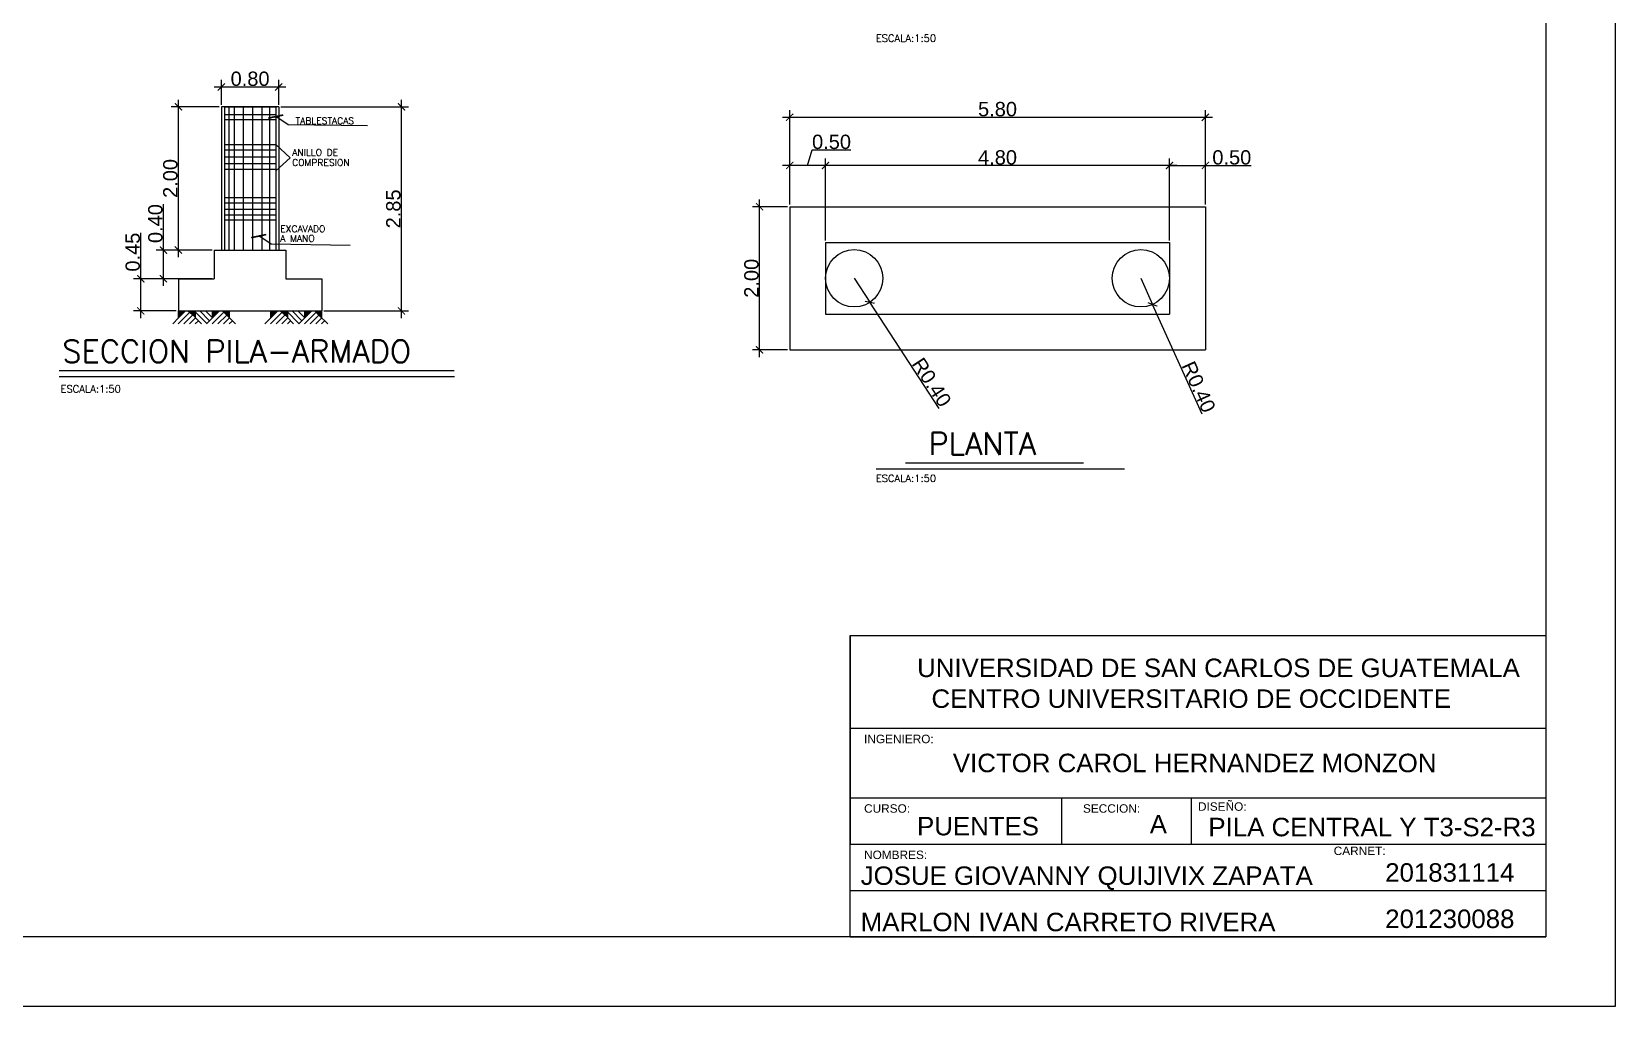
# Model space of a CAD drawing. Header units: millimetres. Extents: x 2276.9 to 2315.3, y 1419.6 to 1446.7.
# Drawn here: x 2293.21 to 2315.31, y 1419.57 to 1433.18 of the extents above; entities that cross this region are included whole.
import ezdxf

# ---------------------------------------------------------------- set-up
doc = ezdxf.new("R2010")
doc.units = ezdxf.units.MM
doc.styles.add('LET1', font='romans.shx', dxfattribs={"height": 0.2})
doc.styles.add('R-80', font='romans.shx', dxfattribs={"height": 0.2})
doc.styles.get("Standard").update_dxf_attribs({"font": 'arial.ttf'})
doc.dimstyles.new('ISO-25', dxfattribs={"dimtxt": 0.2, "dimasz": 0.1, "dimexe": 0.1, "dimexo": 0.03, "dimgap": 0.01, "dimtad": 1, "dimzin": 1, "dimdsep": 46, "dimtxsty": 'Standard', "dimblk": 'ARCHTICK', "dimcen": 2.5, "dimdle": 0.1, "dimaunit": 1, "dimazin": 0, "dimtfac": 1, "dimtmove": 0, "dimatfit": 3, "dimldrblk": 'ARCHTICK', "dimfxl": 1, "dimarcsym": 0})

# ---------------------------------------------------------------- blocks, each defined once
blk = doc.blocks.new('_ArchTick')
at = {"color": 0, "linetype": 'ByBlock', "const_width": 0.15}
blk.add_lwpolyline([(-0.5, -0.5), (0.5, 0.5)], dxfattribs=at)
blk = doc.blocks.new('*D14')
at = {"color": 0, "lineweight": -2, "transparency": 16777216}
for p, q in [((2295.757, 1432.412), (2296.757, 1432.412)), ((2295.857, 1432.164), (2295.857, 1432.512)), ((2296.657, 1432.164), (2296.657, 1432.512))]:
    blk.add_line(p, q, dxfattribs=at)
at = {"layer": 'Defpoints', "color": 0, "transparency": 16777216}
for p in [(2296.657, 1432.412), (2295.857, 1432.134), (2296.657, 1432.134)]:
    blk.add_point(p, dxfattribs=at)
at = {"color": 0, "lineweight": -2, "transparency": 16777216, "xscale": 0.1, "yscale": 0.1, "zscale": 0.1, "rotation": 180}
blk.add_blockref('_ArchTick', (2295.857, 1432.412), dxfattribs=at)
at = {"color": 0, "lineweight": -2, "transparency": 16777216, "xscale": 0.1, "yscale": 0.1, "zscale": 0.1}
blk.add_blockref('_ArchTick', (2296.657, 1432.412), dxfattribs=at)
at = {"color": 0, "transparency": 16777216, "insert": (2296.257, 1432.525), "char_height": 0.2, "attachment_point": 5}
blk.add_mtext('0.80', dxfattribs=at)
blk = doc.blocks.new('*D15')
at = {"color": 0, "lineweight": -2, "transparency": 16777216}
for p, q in [((2296.687, 1432.134), (2298.469, 1432.134)), ((2298.369, 1429.184), (2298.369, 1432.234)), ((2297.287, 1429.284), (2298.469, 1429.284))]:
    blk.add_line(p, q, dxfattribs=at)
at = {"layer": 'Defpoints', "color": 0, "transparency": 16777216}
for p in [(2296.657, 1432.134), (2298.369, 1432.134), (2297.257, 1429.284)]:
    blk.add_point(p, dxfattribs=at)
at = {"color": 0, "lineweight": -2, "transparency": 16777216, "xscale": 0.1, "yscale": 0.1, "zscale": 0.1}
for p, rotation in [((2298.369, 1432.134), 90), ((2298.369, 1429.284), 270)]:
    blk.add_blockref('_ArchTick', p, dxfattribs=dict(at, rotation=rotation))
at = {"color": 0, "transparency": 16777216, "insert": (2298.257, 1430.709), "char_height": 0.2, "attachment_point": 5, "rotation": 90}
blk.add_mtext('2.85', dxfattribs=at)
blk = doc.blocks.new('*D16')
at = {"color": 0, "lineweight": -2, "transparency": 16777216}
for p, q in [((2294.732, 1429.734), (2294.732, 1430.375)), ((2295.227, 1429.734), (2294.632, 1429.734)), ((2294.732, 1429.184), (2294.732, 1429.734)), ((2295.227, 1429.284), (2294.632, 1429.284))]:
    blk.add_line(p, q, dxfattribs=at)
at = {"layer": 'Defpoints', "color": 0, "transparency": 16777216}
for p in [(2294.732, 1429.734), (2295.257, 1429.734), (2295.257, 1429.284)]:
    blk.add_point(p, dxfattribs=at)
at = {"color": 0, "lineweight": -2, "transparency": 16777216, "xscale": 0.1, "yscale": 0.1, "zscale": 0.1}
for p, rotation in [((2294.732, 1429.734), 90), ((2294.732, 1429.284), 270)]:
    blk.add_blockref('_ArchTick', p, dxfattribs=dict(at, rotation=rotation))
at = {"color": 0, "transparency": 16777216, "insert": (2294.62, 1430.105), "char_height": 0.2, "attachment_point": 5, "rotation": 90}
blk.add_mtext('0.45', dxfattribs=at)
blk = doc.blocks.new('*D17')
at = {"color": 0, "lineweight": -2, "transparency": 16777216}
for p, q in [((2295.048, 1430.134), (2295.048, 1430.773)), ((2295.727, 1430.134), (2294.948, 1430.134)), ((2295.048, 1429.634), (2295.048, 1430.134)), ((2295.727, 1429.734), (2294.948, 1429.734))]:
    blk.add_line(p, q, dxfattribs=at)
at = {"layer": 'Defpoints', "color": 0, "transparency": 16777216}
for p in [(2295.048, 1430.134), (2295.757, 1430.134), (2295.757, 1429.734)]:
    blk.add_point(p, dxfattribs=at)
at = {"color": 0, "lineweight": -2, "transparency": 16777216, "xscale": 0.1, "yscale": 0.1, "zscale": 0.1}
for p, rotation in [((2295.048, 1430.134), 90), ((2295.048, 1429.734), 270)]:
    blk.add_blockref('_ArchTick', p, dxfattribs=dict(at, rotation=rotation))
at = {"color": 0, "transparency": 16777216, "insert": (2294.936, 1430.504), "char_height": 0.2, "attachment_point": 5, "rotation": 90}
blk.add_mtext('0.40', dxfattribs=at)
blk = doc.blocks.new('*D18')
at = {"color": 0, "lineweight": -2, "transparency": 16777216}
for p, q in [((2295.827, 1432.134), (2295.157, 1432.134)), ((2295.257, 1430.034), (2295.257, 1432.234)), ((2295.727, 1430.134), (2295.157, 1430.134))]:
    blk.add_line(p, q, dxfattribs=at)
at = {"layer": 'Defpoints', "color": 0, "transparency": 16777216}
for p in [(2295.257, 1432.134), (2295.857, 1432.134), (2295.757, 1430.134)]:
    blk.add_point(p, dxfattribs=at)
at = {"color": 0, "lineweight": -2, "transparency": 16777216, "xscale": 0.1, "yscale": 0.1, "zscale": 0.1}
for p, rotation in [((2295.257, 1432.134), 90), ((2295.257, 1430.134), 270)]:
    blk.add_blockref('_ArchTick', p, dxfattribs=dict(at, rotation=rotation))
at = {"color": 0, "transparency": 16777216, "insert": (2295.145, 1431.134), "char_height": 0.2, "attachment_point": 5, "rotation": 90}
blk.add_mtext('2.00', dxfattribs=at)
blk = doc.blocks.new('*D28')
at = {"color": 0, "lineweight": -2, "transparency": 16777216}
for p, q in [((2309.086, 1430.27), (2309.086, 1431.415)), ((2309.086, 1431.315), (2309.686, 1431.315)), ((2309.586, 1430.77), (2309.586, 1431.415)), ((2309.586, 1431.315), (2310.224, 1431.315))]:
    blk.add_line(p, q, dxfattribs=at)
at = {"layer": 'Defpoints', "color": 0, "transparency": 16777216}
for p in [(2309.086, 1431.315), (2309.586, 1430.74), (2309.086, 1430.24)]:
    blk.add_point(p, dxfattribs=at)
at = {"color": 0, "lineweight": -2, "transparency": 16777216, "xscale": 0.1, "yscale": 0.1, "zscale": 0.1, "rotation": 180}
blk.add_blockref('_ArchTick', (2309.086, 1431.315), dxfattribs=at)
at = {"color": 0, "lineweight": -2, "transparency": 16777216, "xscale": 0.1, "yscale": 0.1, "zscale": 0.1}
blk.add_blockref('_ArchTick', (2309.586, 1431.315), dxfattribs=at)
at = {"color": 0, "transparency": 16777216, "insert": (2309.955, 1431.427), "char_height": 0.2, "attachment_point": 5}
blk.add_mtext('0.50', dxfattribs=at)
blk = doc.blocks.new('*D29')
at = {"color": 0, "lineweight": -2, "transparency": 16777216}
for p, q in [((2309.186, 1431.315), (2304.186, 1431.315)), ((2304.286, 1430.27), (2304.286, 1431.415)), ((2309.086, 1430.27), (2309.086, 1431.415))]:
    blk.add_line(p, q, dxfattribs=at)
at = {"layer": 'Defpoints', "color": 0, "transparency": 16777216}
for p in [(2304.286, 1431.315), (2304.286, 1430.24), (2309.086, 1430.24)]:
    blk.add_point(p, dxfattribs=at)
at = {"color": 0, "lineweight": -2, "transparency": 16777216, "xscale": 0.1, "yscale": 0.1, "zscale": 0.1, "rotation": 180}
blk.add_blockref('_ArchTick', (2304.286, 1431.315), dxfattribs=at)
at = {"color": 0, "lineweight": -2, "transparency": 16777216, "xscale": 0.1, "yscale": 0.1, "zscale": 0.1}
blk.add_blockref('_ArchTick', (2309.086, 1431.315), dxfattribs=at)
at = {"color": 0, "transparency": 16777216, "insert": (2306.686, 1431.427), "char_height": 0.2, "attachment_point": 5}
blk.add_mtext('4.80', dxfattribs=at)
blk = doc.blocks.new('*D30')
at = {"color": 0, "lineweight": -2, "transparency": 16777216}
for p, q in [((2304.036, 1431.315), (2304.101, 1431.532)), ((2304.101, 1431.532), (2304.639, 1431.532)), ((2304.386, 1431.315), (2303.686, 1431.315)), ((2303.786, 1430.77), (2303.786, 1431.415)), ((2304.286, 1430.27), (2304.286, 1431.415))]:
    blk.add_line(p, q, dxfattribs=at)
at = {"layer": 'Defpoints', "color": 0, "transparency": 16777216}
for p in [(2303.786, 1431.315), (2303.786, 1430.74), (2304.286, 1430.24)]:
    blk.add_point(p, dxfattribs=at)
at = {"color": 0, "lineweight": -2, "transparency": 16777216, "xscale": 0.1, "yscale": 0.1, "zscale": 0.1, "rotation": 180}
blk.add_blockref('_ArchTick', (2303.786, 1431.315), dxfattribs=at)
at = {"color": 0, "lineweight": -2, "transparency": 16777216, "xscale": 0.1, "yscale": 0.1, "zscale": 0.1}
blk.add_blockref('_ArchTick', (2304.286, 1431.315), dxfattribs=at)
at = {"color": 0, "transparency": 16777216, "insert": (2304.37, 1431.644), "char_height": 0.2, "attachment_point": 5}
blk.add_mtext('0.50', dxfattribs=at)
blk = doc.blocks.new('*D31')
at = {"color": 0, "lineweight": -2, "transparency": 16777216}
for p in [(2304.686, 1429.74), (2305.873, 1427.921)]:
    blk.add_line(p, (2304.904, 1429.405), dxfattribs=at)
at = {"layer": 'Defpoints', "color": 0, "transparency": 16777216}
for p in [(2304.686, 1429.74), (2304.904, 1429.405)]:
    blk.add_point(p, dxfattribs=at)
at = {"color": 0, "lineweight": -2, "transparency": 16777216, "xscale": 0.1, "yscale": 0.1, "zscale": 0.1, "rotation": 123.133981238847}
blk.add_blockref('_ArchTick', (2304.904, 1429.405), dxfattribs=at)
at = {"color": 0, "transparency": 16777216, "insert": (2305.767, 1428.288), "char_height": 0.2, "attachment_point": 5, "rotation": 303.134}
blk.add_mtext('R0.40', dxfattribs=at)
blk = doc.blocks.new('*D32')
at = {"color": 0, "lineweight": -2, "transparency": 16777216}
for p in [(2308.686, 1429.74), (2309.54, 1427.845)]:
    blk.add_line(p, (2308.85, 1429.375), dxfattribs=at)
at = {"layer": 'Defpoints', "color": 0, "transparency": 16777216}
for p in [(2308.686, 1429.74), (2308.85, 1429.375)]:
    blk.add_point(p, dxfattribs=at)
at = {"color": 0, "lineweight": -2, "transparency": 16777216, "xscale": 0.1, "yscale": 0.1, "zscale": 0.1, "rotation": 114.2653577281904}
blk.add_blockref('_ArchTick', (2308.85, 1429.375), dxfattribs=at)
at = {"color": 0, "transparency": 16777216, "insert": (2309.492, 1428.224), "char_height": 0.2, "attachment_point": 5, "rotation": 294.2654}
blk.add_mtext('R0.40', dxfattribs=at)
blk = doc.blocks.new('*D33')
at = {"color": 0, "lineweight": -2, "transparency": 16777216}
for p, q in [((2303.365, 1428.64), (2303.365, 1430.84)), ((2303.756, 1430.74), (2303.265, 1430.74)), ((2303.756, 1428.74), (2303.265, 1428.74))]:
    blk.add_line(p, q, dxfattribs=at)
at = {"layer": 'Defpoints', "color": 0, "transparency": 16777216}
for p in [(2303.365, 1430.74), (2303.786, 1430.74), (2303.786, 1428.74)]:
    blk.add_point(p, dxfattribs=at)
at = {"color": 0, "lineweight": -2, "transparency": 16777216, "xscale": 0.1, "yscale": 0.1, "zscale": 0.1}
for p, rotation in [((2303.365, 1430.74), 90), ((2303.365, 1428.74), 270)]:
    blk.add_blockref('_ArchTick', p, dxfattribs=dict(at, rotation=rotation))
at = {"color": 0, "transparency": 16777216, "insert": (2303.253, 1429.74), "char_height": 0.2, "attachment_point": 5, "rotation": 90}
blk.add_mtext('2.00', dxfattribs=at)
blk = doc.blocks.new('*D34')
at = {"color": 0, "lineweight": -2, "transparency": 16777216}
for p, q in [((2303.686, 1431.989), (2309.686, 1431.989)), ((2303.786, 1430.77), (2303.786, 1432.089)), ((2309.586, 1430.77), (2309.586, 1432.089))]:
    blk.add_line(p, q, dxfattribs=at)
at = {"layer": 'Defpoints', "color": 0, "transparency": 16777216}
for p in [(2309.586, 1431.989), (2303.786, 1430.74), (2309.586, 1430.74)]:
    blk.add_point(p, dxfattribs=at)
at = {"color": 0, "lineweight": -2, "transparency": 16777216, "xscale": 0.1, "yscale": 0.1, "zscale": 0.1, "rotation": 180}
blk.add_blockref('_ArchTick', (2303.786, 1431.989), dxfattribs=at)
at = {"color": 0, "lineweight": -2, "transparency": 16777216, "xscale": 0.1, "yscale": 0.1, "zscale": 0.1}
blk.add_blockref('_ArchTick', (2309.586, 1431.989), dxfattribs=at)
at = {"color": 0, "transparency": 16777216, "insert": (2306.686, 1432.101), "char_height": 0.2, "attachment_point": 5}
blk.add_mtext('5.80', dxfattribs=at)

msp = doc.modelspace()

# ---------------------------------------------------------------- linework, layer by layer
for p, q in [((2295.857, 1432.134), (2295.857, 1430.134)), ((2296.657, 1432.134), (2295.857, 1432.134)), ((2295.9, 1432.134), (2295.9, 1430.134)), ((2295.9, 1432.134), (2296.615, 1432.134)), ((2295.959, 1432.134), (2295.959, 1430.134)), ((2296.037, 1432.134), (2296.037, 1430.134)), ((2296.16, 1432.134), (2296.16, 1430.134)), ((2296.291, 1432.134), (2296.291, 1430.134)), ((2296.419, 1432.134), (2296.419, 1430.134)), ((2296.526, 1432.134), (2296.526, 1430.134)), ((2296.615, 1432.134), (2296.615, 1430.134)), ((2296.657, 1432.134), (2296.657, 1430.134)), ((2295.9, 1432.029), (2296.615, 1432.029)), ((2295.9, 1431.956), (2296.615, 1431.956)), ((2295.9, 1431.606), (2296.615, 1431.606)), ((2295.9, 1431.535), (2296.615, 1431.535)), ((2296.615, 1431.606), (2296.815, 1431.424)), ((2295.9, 1431.434), (2296.615, 1431.434)), ((2295.9, 1431.343), (2296.615, 1431.343)), ((2295.9, 1431.266), (2296.615, 1431.266)), ((2296.615, 1431.242), (2296.815, 1431.424)), ((2295.9, 1430.866), (2296.615, 1430.866)), ((2295.9, 1430.793), (2296.615, 1430.793)), ((2295.9, 1430.706), (2296.615, 1430.706)), ((2295.9, 1430.625), (2296.615, 1430.625)), ((2295.9, 1430.555), (2296.615, 1430.555)), ((2303.786, 1430.74), (2309.586, 1430.74)), ((2303.786, 1430.74), (2303.786, 1428.74)), ((2304.286, 1430.74), (2309.086, 1430.74)), ((2309.586, 1430.74), (2309.586, 1428.74)), ((2295.757, 1430.134), (2295.857, 1430.134)), ((2295.757, 1430.134), (2295.757, 1429.734)), ((2295.857, 1430.134), (2296.657, 1430.134)), ((2296.657, 1430.134), (2296.757, 1430.134)), ((2296.757, 1430.134), (2296.757, 1429.734)), ((2304.286, 1430.24), (2304.286, 1429.24)), ((2304.286, 1430.24), (2309.086, 1430.24)), ((2309.086, 1430.24), (2309.086, 1429.24)), ((2295.257, 1429.734), (2295.757, 1429.734)), ((2295.257, 1429.734), (2295.257, 1429.284)), ((2296.757, 1429.734), (2297.257, 1429.734)), ((2297.257, 1429.734), (2297.257, 1429.284)), ((2295.257, 1429.284), (2297.257, 1429.284)), ((2304.286, 1429.24), (2309.086, 1429.24)), ((2303.786, 1428.74), (2309.586, 1428.74)), ((2293.594, 1428.453), (2299.103, 1428.453)), ((2293.594, 1428.37), (2299.108, 1428.37)), ((2304.991, 1427.08), (2308.456, 1427.08)), ((2305.404, 1427.163), (2307.884, 1427.163)), ((2304.63, 1424.751), (2304.63, 1423.457)), ((2304.63, 1423.457), (2314.336, 1423.457)), ((2304.63, 1423.457), (2304.63, 1422.486)), ((2304.63, 1422.486), (2314.336, 1422.486)), ((2304.63, 1422.486), (2304.63, 1421.839)), ((2307.578, 1422.486), (2307.578, 1421.839)), ((2309.389, 1422.486), (2309.389, 1421.839)), ((2304.63, 1421.839), (2314.336, 1421.839)), ((2304.63, 1421.192), (2314.336, 1421.192)), ((2304.63, 1420.545), (2314.336, 1420.545))]:
    msp.add_line(p, q)
at = {"ltscale": 75}
for p, q in [((2295.254, 1429.103), (2295.416, 1429.265)), ((2295.257, 1429.186), (2295.356, 1429.284)), ((2295.257, 1429.186), (2295.257, 1429.284)), ((2295.333, 1429.103), (2295.455, 1429.226)), ((2295.657, 1429.103), (2295.476, 1429.284)), ((2295.495, 1429.186), (2295.495, 1429.284)), ((2295.693, 1429.146), (2295.555, 1429.284)), ((2295.733, 1429.186), (2295.634, 1429.284)), ((2295.65, 1429.103), (2295.772, 1429.226)), ((2295.729, 1429.103), (2295.891, 1429.265)), ((2295.733, 1429.186), (2295.733, 1429.284)), ((2295.772, 1429.226), (2295.831, 1429.284)), ((2295.808, 1429.103), (2295.931, 1429.226)), ((2295.931, 1429.226), (2295.872, 1429.284)), ((2296.053, 1429.103), (2295.931, 1429.226)), ((2295.97, 1429.186), (2295.97, 1429.284)), ((2296.541, 1429.103), (2296.703, 1429.265)), ((2296.545, 1429.186), (2296.545, 1429.284)), ((2296.545, 1429.186), (2296.643, 1429.284)), ((2296.62, 1429.103), (2296.743, 1429.226)), ((2296.944, 1429.103), (2296.763, 1429.284)), ((2296.782, 1429.186), (2296.782, 1429.284)), ((2296.98, 1429.146), (2296.842, 1429.284)), ((2297.02, 1429.186), (2296.922, 1429.284)), ((2296.937, 1429.103), (2297.059, 1429.226)), ((2297.016, 1429.103), (2297.178, 1429.265)), ((2297.02, 1429.186), (2297.02, 1429.284)), ((2297.059, 1429.226), (2297.118, 1429.284)), ((2297.095, 1429.103), (2297.218, 1429.226)), ((2297.218, 1429.226), (2297.159, 1429.284)), ((2297.34, 1429.103), (2297.218, 1429.226)), ((2297.257, 1429.186), (2297.257, 1429.284)), ((2295.177, 1429.106), (2295.257, 1429.186)), ((2295.412, 1429.103), (2295.495, 1429.186)), ((2295.491, 1429.103), (2295.535, 1429.146)), ((2295.578, 1429.103), (2295.495, 1429.186)), ((2295.887, 1429.103), (2295.97, 1429.186)), ((2295.967, 1429.103), (2296.01, 1429.146)), ((2296.046, 1429.103), (2296.049, 1429.107)), ((2296.464, 1429.106), (2296.545, 1429.186)), ((2296.699, 1429.103), (2296.782, 1429.186)), ((2296.779, 1429.103), (2296.822, 1429.146)), ((2296.865, 1429.103), (2296.782, 1429.186)), ((2297.175, 1429.103), (2297.257, 1429.186)), ((2297.254, 1429.103), (2297.297, 1429.146))]:
    msp.add_line(p, q, dxfattribs=at)
for points in [[(2276.873, 1446.75), (2315.306, 1446.75), (2315.306, 1419.574), (2276.873, 1419.574)], [(2280.108, 1445.779), (2314.336, 1445.779), (2314.336, 1420.545), (2280.108, 1420.545)], [(2314.336, 1420.545), (2304.63, 1420.545), (2304.63, 1424.751), (2314.336, 1424.751)]]:
    msp.add_lwpolyline(points, close=True)
for points in [[(2296.615, 1432.004), (2296.79, 1431.889), (2297.893, 1431.872)], [(2296.377, 1430.336), (2296.552, 1430.221), (2297.655, 1430.204)]]:
    msp.add_lwpolyline(points)
for centre in [(2304.686, 1429.74), (2308.686, 1429.74)]:
    msp.add_circle(centre, 0.4)
for points in [[(2295.257, 1429.284), (2295.257, 1429.186), (2295.356, 1429.284)], [(2295.376, 1429.284), (2295.495, 1429.186), (2295.495, 1429.284)], [(2295.733, 1429.284), (2295.733, 1429.186), (2295.831, 1429.284)], [(2295.872, 1429.284), (2295.97, 1429.186), (2295.97, 1429.284)], [(2296.545, 1429.284), (2296.545, 1429.186), (2296.643, 1429.284)], [(2296.663, 1429.284), (2296.782, 1429.186), (2296.782, 1429.284)], [(2297.02, 1429.284), (2297.02, 1429.186), (2297.118, 1429.284)], [(2297.159, 1429.284), (2297.257, 1429.186), (2297.257, 1429.284)]]:
    msp.add_solid(points, dxfattribs=at)

# ---------------------------------------------------------------- block references
at = {"xscale": 0.1517725744795564, "yscale": 0.1517725744795564, "zscale": 0.1517725744795564, "rotation": 146.8866825464059}
for p in [(2296.615, 1431.998), (2296.377, 1430.329)]:
    msp.add_blockref('_ArchTick', p, dxfattribs=at)

# ---------------------------------------------------------------- texts
at = {"style": 'LET1'}
for s, height, p in [('ESCALA:1:50 ', 0.10182, (2304.987, 1433.041)), ('SECCION PILA-ARMADO ', 0.31282, (2293.637, 1428.565)), ('ESCALA:1:50 ', 0.10182, (2293.612, 1428.144)), ('PLANTA ', 0.3128, (2305.724, 1427.275)), ('ESCALA:1:50 ', 0.10182, (2304.987, 1426.896))]:
    msp.add_text(s, height=height, dxfattribs=at).set_placement(p)
at = {"linetype": 'Continuous', "ltscale": 0.2, "style": 'R-80'}
for s, height, p in [('TABLESTACAS', 0.09347, (2296.891, 1431.893)), ('ANILLO DE ', 0.0935, (2296.844, 1431.451)), ('COMPRESION', 0.0935, (2296.844, 1431.309)), ('A MANO', 0.0935, (2296.678, 1430.251)), ('EXCAVADO', 0.0935, (2296.678, 1430.384))]:
    msp.add_text(s, height=height, dxfattribs=at).set_placement(p)
at = {"attachment_point": 1}
for s, width, gutter_width, heights, insert, char_height in [('UNIVERSIDAD DE SAN CARLOS DE GUATEMALA \\P  CENTRO UNIVERSITARIO DE OCCIDENTE ', 9.07802, 1.29, [0], (2305.564, 1424.43), 0.25801), ('INGENIERO:', 1.01899, 0.59, [0.24], (2304.824, 1423.367), 0.1181), ('VICTOR CAROL HERNANDEZ MONZON', 7.78761, 1.29, [0.525], (2306.063, 1423.102), 0.25801), ('CURSO:', 1.01899, 0.59, [0.24], (2304.824, 1422.396), 0.1181), ('SECCION:', 1.01899, 0.59, [0.24], (2307.878, 1422.396), 0.1181), ('DISEÑO:', 1.01899, 0.59, [0.24], (2309.483, 1422.423), 0.1181), ('PUENTES ', 2.22699, 1.29, [0.525], (2305.563, 1422.22), 0.258), ('A', 2.22699, 1.29, [0.525], (2308.81, 1422.246), 0.258), ('PILA CENTRAL Y T3-S2-R3', 5.34967, 1.29, [0.525], (2309.628, 1422.207), 0.25801), ('NOMBRES:', 1.01899, 0.59, [0.24], (2304.824, 1421.749), 0.1181), ('CARNET:', 1.01899, 0.59, [0.24], (2311.377, 1421.805), 0.1181), ('JOSUE GIOVANNY QUIJIVIX ZAPATA ', 8.3463, 1.29, [0.525], (2304.777, 1421.528), 0.25801), ('201831114', 2.22699, 1.29, [0.525], (2312.095, 1421.573), 0.258), ('MARLON IVAN CARRETO RIVERA', 8.3463, 1.29, [0.525], (2304.777, 1420.881), 0.25801), ('201230088', 2.22699, 1.29, [0.525], (2312.095, 1420.926), 0.258)]:
    msp.add_mtext_dynamic_manual_height_columns(s, width=width, gutter_width=gutter_width, heights=heights, dxfattribs=dict(at, insert=insert, char_height=char_height))

# ---------------------------------------------------------------- dimensions: what is measured, and where the dimension line sits
for base, p1, p2, picture, middle in [((2296.657, 1432.412), (2295.857, 1432.134), (2296.657, 1432.134), '*D14', (2296.257, 1432.525)), ((2309.586, 1431.989), (2303.786, 1430.74), (2309.586, 1430.74), '*D34', (2306.686, 1432.101))]:
    dim = msp.add_linear_dim(base=base, p1=p1, p2=p2, dimstyle='ISO-25')
    dim.commit()
    dim.dimension.update_dxf_attribs({"geometry": picture, "text_midpoint": middle})
dim = msp.add_linear_dim(base=(2295.257, 1432.134), p1=(2295.757, 1430.134), p2=(2295.857, 1432.134), angle=90, dimstyle='ISO-25', override={"dimtmove": 1})
dim.commit()
dim.dimension.update_dxf_attribs({"geometry": '*D18', "text_midpoint": (2295.145, 1431.134)})
for base, p1, p2, picture, middle in [((2298.369, 1432.134), (2297.257, 1429.284), (2296.657, 1432.134), '*D15', (2298.257, 1430.709)), ((2295.048, 1430.134), (2295.757, 1429.734), (2295.757, 1430.134), '*D17', (2294.936, 1430.504)), ((2303.365, 1430.74), (2303.786, 1428.74), (2303.786, 1430.74), '*D33', (2303.253, 1429.74)), ((2294.732, 1429.734), (2295.257, 1429.284), (2295.257, 1429.734), '*D16', (2294.62, 1430.105))]:
    dim = msp.add_linear_dim(base=base, p1=p1, p2=p2, angle=90, dimstyle='ISO-25')
    dim.commit()
    dim.dimension.update_dxf_attribs({"geometry": picture, "text_midpoint": middle})
for base, p1, p2, picture, middle in [((2303.786, 1431.315), (2304.286, 1430.24), (2303.786, 1430.74), '*D30', (2304.111, 1431.644)), ((2304.286, 1431.315), (2309.086, 1430.24), (2304.286, 1430.24), '*D29', (2306.686, 1431.427))]:
    dim = msp.add_linear_dim(base=base, p1=p1, p2=p2, dimstyle='ISO-25', override={"dimtmove": 1})
    dim.commit()
    dim.dimension.update_dxf_attribs({"geometry": picture, "text_midpoint": middle})
dim = msp.add_linear_dim(base=(2309.086, 1431.315), p1=(2309.586, 1430.74), p2=(2309.086, 1430.24), dimstyle='ISO-25')
dim.commit()
dim.dimension.update_dxf_attribs({"geometry": '*D28', "text_midpoint": (2309.955, 1431.315), "dimtype": 160})
for center, mpoint, picture, middle in [((2304.686, 1429.74), (2304.904, 1429.405), '*D31', (2305.674, 1428.226)), ((2308.686, 1429.74), (2308.85, 1429.375), '*D32', (2309.389, 1428.178))]:
    dim = msp.add_radius_dim(center=center, mpoint=mpoint, dimstyle='ISO-25')
    dim.commit()
    dim.dimension.update_dxf_attribs({"geometry": picture, "text_midpoint": middle, "dimtype": 164})

doc.saveas('drawing.dxf')
